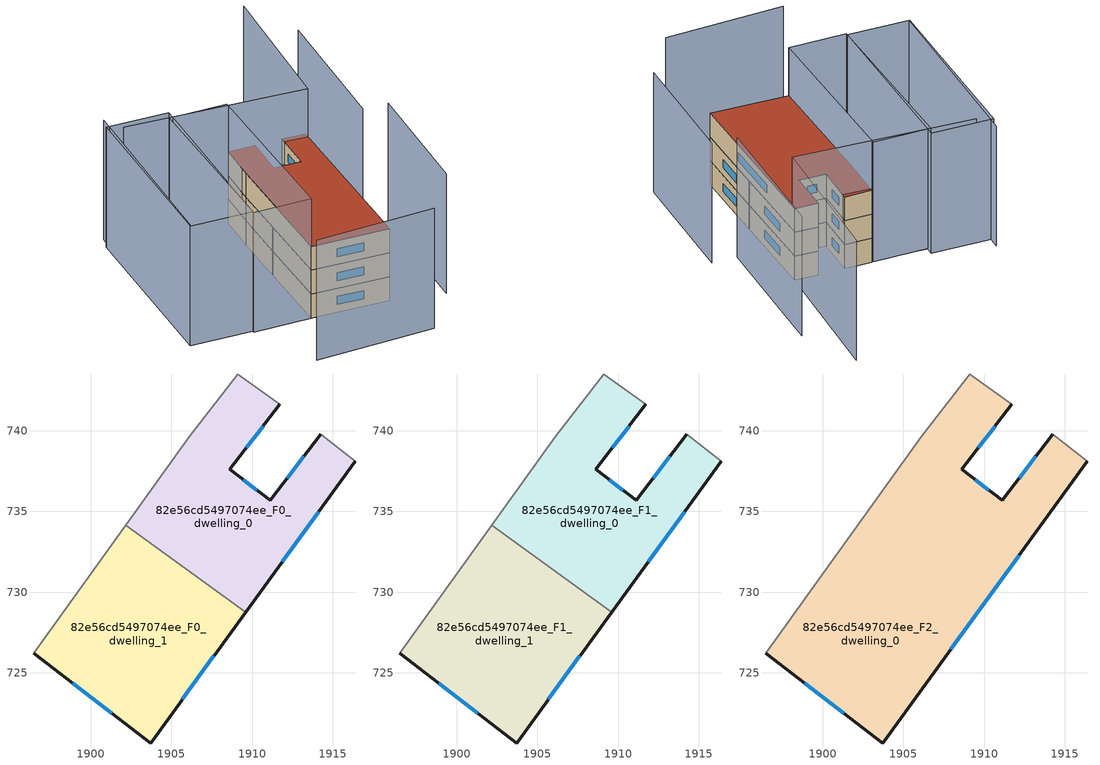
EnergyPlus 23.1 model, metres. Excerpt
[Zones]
82e56cd5497074ee_F0_dwelling_0
 floor ground (EU_floor_Construction): 1914.25,739.79 1916.4,738.12 1909.6,728.76 1902.17,734.15 1906.12,739.63 1909.12,743.52 1911.71,741.64 1908.62,737.61 1911.12,735.69 z0
 wall outside (EU_wall_Construction): 1914.25,739.79 1911.12,735.69 1908.62,737.61 1911.71,741.64 / 1909.6,728.76 1916.4,738.12 z0:3
 wall adiabatic (EU_wall_Construction): 1916.4,738.12 1914.25,739.79 / 1911.71,741.64 1909.12,743.52 1906.12,739.63 1902.17,734.15 z0:3
 wall to 82e56cd5497074ee_F0_dwelling_1 (EU_wall_Construction): 1902.17,734.15 1909.6,728.76 z0:3
 window (EU_Window_Construction): 1909.65,738.95 1910.68,740.29 / 1910.28,736.33 1909.45,736.97 / 1913.2,738.42 1912.16,737.05 / 1911.86,731.88 1914.13,735 z1:2
82e56cd5497074ee_F0_dwelling_1
 floor ground (EU_floor_Construction): 1909.6,728.76 1903.71,720.66 1896.46,726.22 1902.17,734.15 z0
 wall outside (EU_wall_Construction): 1896.46,726.22 1903.71,720.66 1909.6,728.76 z0:3
 wall adiabatic (EU_wall_Construction): 1902.17,734.15 1896.46,726.22 z0:3
 window (EU_Window_Construction): 1905.67,723.36 1907.63,726.06 / 1898.87,724.36 1901.29,722.51 z1:2
82e56cd5497074ee_F1_dwelling_0
 floor to 82e56cd5497074ee_F0_dwelling_0 (EU_floor_Construction): 1914.25,739.79 1916.4,738.12 1909.6,728.76 1902.17,734.15 1906.12,739.63 1909.12,743.52 1911.71,741.64 1908.62,737.61 1911.12,735.69 z3
 wall outside (EU_wall_Construction): 1914.25,739.79 1911.12,735.69 1908.62,737.61 1911.71,741.64 / 1909.6,728.76 1916.4,738.12 z3:6
 wall adiabatic (EU_wall_Construction): 1916.4,738.12 1914.25,739.79 / 1911.71,741.64 1909.12,743.52 1906.12,739.63 1902.17,734.15 z3:6
 wall to 82e56cd5497074ee_F1_dwelling_1 (EU_wall_Construction): 1902.17,734.15 1909.6,728.76 z3:6
 window (EU_Window_Construction): 1909.65,738.95 1910.68,740.29 / 1910.28,736.33 1909.45,736.97 / 1913.2,738.42 1912.16,737.05 / 1911.86,731.88 1914.13,735 z4:5
82e56cd5497074ee_F1_dwelling_1
 floor to 82e56cd5497074ee_F0_dwelling_1 (EU_floor_Construction): 1909.6,728.76 1903.71,720.66 1896.46,726.22 1902.17,734.15 z3
 wall outside (EU_wall_Construction): 1896.46,726.22 1903.71,720.66 1909.6,728.76 z3:6
 wall adiabatic (EU_wall_Construction): 1902.17,734.15 1896.46,726.22 z3:6
 window (EU_Window_Construction): 1905.67,723.36 1907.63,726.06 / 1898.87,724.36 1901.29,722.51 z4:5
82e56cd5497074ee_F2_dwelling_0
 floor to 82e56cd5497074ee_F1_dwelling_0 (EU_floor_Construction): 1914.25,739.79 1916.4,738.12 1909.6,728.76 1902.17,734.15 1906.12,739.63 1909.12,743.52 1911.71,741.64 1908.62,737.61 1911.12,735.69 z6
 floor to 82e56cd5497074ee_F1_dwelling_1 (EU_floor_Construction): 1909.6,728.76 1903.71,720.66 1896.46,726.22 1902.17,734.15 z6
 wall outside (EU_wall_Construction): 1914.25,739.79 1911.12,735.69 1908.62,737.61 1911.71,741.64 / 1896.46,726.22 1903.71,720.66 1916.4,738.12 z6:9
 wall adiabatic (EU_wall_Construction): 1911.71,741.64 1909.12,743.52 1906.12,739.63 1896.46,726.22 / 1916.4,738.12 1914.25,739.79 z6:9
 window (EU_Window_Construction): 1909.65,738.95 1910.68,740.29 / 1910.28,736.33 1909.45,736.97 / 1913.2,738.42 1912.16,737.05 / 1907.94,726.48 1912.17,732.3 / 1898.87,724.36 1901.29,722.51 z7:8
 roof outside (EU_roof_Construction): 1903.71,720.66 1916.4,738.12 1914.25,739.79 1911.12,735.69 1908.62,737.61 1911.71,741.64 1909.12,743.52 1906.12,739.63 1896.46,726.22 z9
shading: 1899.66,753.49 1885.3,734.77 / 1889.27,721.52 1901.13,713.77 / 1907.96,716.1 1917.58,728.62 / 1915.24,730.41 1925.96,744.35 / 1927.47,751.84 1915.94,737.55 / 1915.94,737.55 1899.42,750.88 / 1890.93,730.2 1903.48,747.61 / 1903.48,747.61 1909.01,743.62 / 1909.01,743.62 1896.46,726.22 / 1896.46,726.22 1890.93,730.2 / 1885.19,734.76 1898.52,752.52 / 1898.52,752.52 1904.37,748.13 / 1904.37,748.13 1891.05,730.37 / 1891.05,730.37 1885.19,734.76 z0:15
[Building]
EU S2 Campaign: North Axis=0; Terrain=City; Solar Distribution=FullExterior
[Site:Location]
Bologna: Latitude=44.5; Longitude=11.25; Time Zone=1; Elevation=37
[SizingPeriod:WeatherFileDays]
AnnualSizingPeriod: Begin Month=1; Begin Day of Month=1; End Month=12; End Day of Month=31; Day of Week for Start Day=Monday; Use Weather File Daylight Saving Period=No; Use Weather File Rain and Snow Indicators=No
[MATERIAL]
EU_InternalMass_Material: Roughness=MediumRough; Thickness=0.1; Conductivity=1; Density=1800; Specific Heat=900; Thermal Absorptance=0.9; Solar Absorptance=0.7; Visible Absorptance=0.7
[MATERIAL:NOMASS] Roughness=MediumRough; Thermal Absorptance=0.9; Solar Absorptance=0.7; Visible Absorptance=0.7
Name | Thermal Resistance
EU_wall_NoMass | 0.937881
EU_roof_NoMass | 0.548572
EU_floor_NoMass | 0.71348
[WINDOWMATERIAL:SIMPLEGLAZINGSYSTEM]
EU_Window_SimpleGlazing: UFactor=4.25633; Solar Heat Gain Coefficient=0.85; Visible Transmittance=0.85
[CONSTRUCTION]
EU_wall_Construction: EU_wall_NoMass
EU_roof_Construction: EU_roof_NoMass
EU_floor_Construction: EU_floor_NoMass
EU_InternalMass_Construction: EU_InternalMass_Material
EU_Window_Construction: EU_Window_SimpleGlazing
[ZONE] Type=1; Multiplier=1; Ceiling Height=autocalculate; Floor Area=autocalculate; Part of Total Floor Area=Yes
Name | Volume
82e56cd5497074ee_F0_dwelling_0 | 271.827
82e56cd5497074ee_F1_dwelling_0 | 271.828
82e56cd5497074ee_F2_dwelling_0 | 543.653
82e56cd5497074ee_F0_dwelling_1; 82e56cd5497074ee_F1_dwelling_1 | 271.831
[INTERNALMASS] Construction=EU_InternalMass_Construction
Name | Zone or ZoneList | Surface Area
82e56cd5497074ee_F0_dwelling_0_EU_InternalMass | 82e56cd5497074ee_F0_dwelling_0 | 90.6097
82e56cd5497074ee_F0_dwelling_1_EU_InternalMass | 82e56cd5497074ee_F0_dwelling_1 | 90.6104
82e56cd5497074ee_F1_dwelling_0_EU_InternalMass | 82e56cd5497074ee_F1_dwelling_0 | 90.6097
82e56cd5497074ee_F1_dwelling_1_EU_InternalMass | 82e56cd5497074ee_F1_dwelling_1 | 90.6104
82e56cd5497074ee_F2_dwelling_0_EU_InternalMass | 82e56cd5497074ee_F2_dwelling_0 | 181.218
[OTHEREQUIPMENT] Fuel Type=Electricity; Design Level Calculation Method=Watts/Area; Power per Zone Floor Area=1; Fraction Latent=0; Fraction Radiant=0; Fraction Lost=0; Carbon Dioxide Generation Rate=0; EndUse Subcategory=EU_Step8_InternalGains
Name | Zone or ZoneList or Space or SpaceList | Schedule
EU_Step8_InternalGain_82e56cd5497074ee_F0_dwelling_0_f000 | 82e56cd5497074ee_F0_dwelling_0 | EU_Step8_GainSchedule_82e56cd5497074ee_F0_dwelling_0_f000
EU_Step8_InternalGain_82e56cd5497074ee_F0_dwelling_1_f000 | 82e56cd5497074ee_F0_dwelling_1 | EU_Step8_GainSchedule_82e56cd5497074ee_F0_dwelling_1_f000
EU_Step8_InternalGain_82e56cd5497074ee_F1_dwelling_0_f000 | 82e56cd5497074ee_F1_dwelling_0 | EU_Step8_GainSchedule_82e56cd5497074ee_F1_dwelling_0_f000
EU_Step8_InternalGain_82e56cd5497074ee_F1_dwelling_1_f000 | 82e56cd5497074ee_F1_dwelling_1 | EU_Step8_GainSchedule_82e56cd5497074ee_F1_dwelling_1_f000
EU_Step8_InternalGain_82e56cd5497074ee_F2_dwelling_0_f000 | 82e56cd5497074ee_F2_dwelling_0 | EU_Step8_GainSchedule_82e56cd5497074ee_F2_dwelling_0_f000
[ZONEVENTILATION:DESIGNFLOWRATE] Schedule=EU_AlwaysOn; Design Flow Rate Calculation Method=AirChanges/Hour; Air Changes per Hour=0.687892; Ventilation Type=Natural; Fan Pressure Rise=0; Fan Total Efficiency=1; Constant Term Coefficient=1; Temperature Term Coefficient=0; Velocity Term Coefficient=0; Velocity Squared Term Coefficient=0; Minimum Indoor Temperature=-100; Maximum Indoor Temperature=100; Delta Temperature=-100; Minimum Outdoor Temperature=-100; Maximum Outdoor Temperature=100; Maximum Wind Speed=40
Name | Zone or ZoneList or Space or SpaceList
EU_ConstantAir_82e56cd5497074ee_F0_dwelling_0 | 82e56cd5497074ee_F0_dwelling_0
EU_ConstantAir_82e56cd5497074ee_F0_dwelling_1 | 82e56cd5497074ee_F0_dwelling_1
EU_ConstantAir_82e56cd5497074ee_F1_dwelling_0 | 82e56cd5497074ee_F1_dwelling_0
EU_ConstantAir_82e56cd5497074ee_F1_dwelling_1 | 82e56cd5497074ee_F1_dwelling_1
EU_ConstantAir_82e56cd5497074ee_F2_dwelling_0 | 82e56cd5497074ee_F2_dwelling_0
[HVACTEMPLATE:THERMOSTAT] Constant Heating Setpoint=20; Constant Cooling Setpoint=50
EU_HeatOnly_82e56cd5497074ee_F0_dwelling_0; EU_HeatOnly_82e56cd5497074ee_F0_dwelling_1; EU_HeatOnly_82e56cd5497074ee_F1_dwelling_0; EU_HeatOnly_82e56cd5497074ee_F1_dwelling_1; EU_HeatOnly_82e56cd5497074ee_F2_dwelling_0
[HVACTEMPLATE:ZONE:IDEALLOADSAIRSYSTEM] System Availability Schedule=EU_AlwaysOn; Maximum Heating Supply Air Temperature=50; Minimum Cooling Supply Air Temperature=13; Maximum Heating Supply Air Humidity Ratio=0.0156; Minimum Cooling Supply Air Humidity Ratio=0.0077; Heating Limit=NoLimit; Cooling Limit=NoLimit; Heating Availability Schedule=EU_AlwaysOn; Cooling Availability Schedule=EU_CoolingOff; Dehumidification Control Type=ConstantSensibleHeatRatio; Cooling Sensible Heat Ratio=0.7; Dehumidification Setpoint=60; Humidification Control Type=None; Humidification Setpoint=30; Outdoor Air Method=None; Outdoor Air Flow Rate per Person=0.00944; Outdoor Air Flow Rate per Zone Floor Area=0; Outdoor Air Flow Rate per Zone=0; Demand Controlled Ventilation Type=None; Outdoor Air Economizer Type=NoEconomizer; Heat Recovery Type=None; Sensible Heat Recovery Effectiveness=0.7; Latent Heat Recovery Effectiveness=0.65
Name | Template Thermostat
82e56cd5497074ee_F0_dwelling_0 | EU_HeatOnly_82e56cd5497074ee_F0_dwelling_0
82e56cd5497074ee_F0_dwelling_1 | EU_HeatOnly_82e56cd5497074ee_F0_dwelling_1
82e56cd5497074ee_F1_dwelling_0 | EU_HeatOnly_82e56cd5497074ee_F1_dwelling_0
82e56cd5497074ee_F1_dwelling_1 | EU_HeatOnly_82e56cd5497074ee_F1_dwelling_1
82e56cd5497074ee_F2_dwelling_0 | EU_HeatOnly_82e56cd5497074ee_F2_dwelling_0
[SIZING:ZONE] Zone Cooling Design Supply Air Temperature Input Method=SupplyAirTemperature; Zone Cooling Design Supply Air Temperature=13; Zone Heating Design Supply Air Temperature Input Method=SupplyAirTemperature; Zone Heating Design Supply Air Temperature=50; Zone Cooling Design Supply Air Humidity Ratio=0.008; Zone Heating Design Supply Air Humidity Ratio=0.008; Cooling Design Air Flow Method=DesignDay; Cooling Design Air Flow Rate=0; Cooling Minimum Air Flow per Zone Floor Area=0.000762; Cooling Minimum Air Flow=0; Cooling Minimum Air Flow Fraction=0.2; Heating Design Air Flow Method=DesignDay; Heating Design Air Flow Rate=0; Heating Maximum Air Flow per Zone Floor Area=0.002032; Heating Maximum Air Flow=0.141576; Heating Maximum Air Flow Fraction=0.3; Account for Dedicated Outdoor Air System=No; Dedicated Outdoor Air System Control Strategy=NeutralSupplyAir; Dedicated Outdoor Air Low Setpoint Temperature for Design=autosize; Dedicated Outdoor Air High Setpoint Temperature for Design=autosize; Zone Load Sizing Method=Sensible Load Only No Latent Load; Zone Latent Cooling Design Supply Air Humidity Ratio Input Method=HumidityRatioDifference; Zone Cooling Design Supply Air Humidity Ratio Difference=0.005; Zone Latent Heating Design Supply Air Humidity Ratio Input Method=HumidityRatioDifference; Zone Humidification Design Supply Air Humidity Ratio Difference=0.005
82e56cd5497074ee_F0_dwelling_0; 82e56cd5497074ee_F0_dwelling_1; 82e56cd5497074ee_F1_dwelling_0; 82e56cd5497074ee_F1_dwelling_1; 82e56cd5497074ee_F2_dwelling_0
[SCHEDULE:CONSTANT]
Name | Hourly Value
EU_AlwaysOn | 1
EU_CoolingOff | 0
[SCHEDULE:FILE] Column Number=1; Rows to Skip at Top=0; Number of Hours of Data=8760; Column Separator=Comma; Interpolate to Timestep=No; Minutes per Item=60; Adjust Schedule for Daylight Savings=Yes
Name | File
EU_Step8_GainSchedule_82e56cd5497074ee_F0_dwelling_0_f000 | ../../schedules/82e56cd5497074ee/82e56cd5497074ee_F0_dwelling_0_f000_gain.csv
EU_Step8_GainSchedule_82e56cd5497074ee_F0_dwelling_1_f000 | ../../schedules/82e56cd5497074ee/82e56cd5497074ee_F0_dwelling_1_f000_gain.csv
EU_Step8_GainSchedule_82e56cd5497074ee_F1_dwelling_0_f000 | ../../schedules/82e56cd5497074ee/82e56cd5497074ee_F1_dwelling_0_f000_gain.csv
EU_Step8_GainSchedule_82e56cd5497074ee_F1_dwelling_1_f000 | ../../schedules/82e56cd5497074ee/82e56cd5497074ee_F1_dwelling_1_f000_gain.csv
EU_Step8_GainSchedule_82e56cd5497074ee_F2_dwelling_0_f000 | ../../schedules/82e56cd5497074ee/82e56cd5497074ee_F2_dwelling_0_f000_gain.csv
